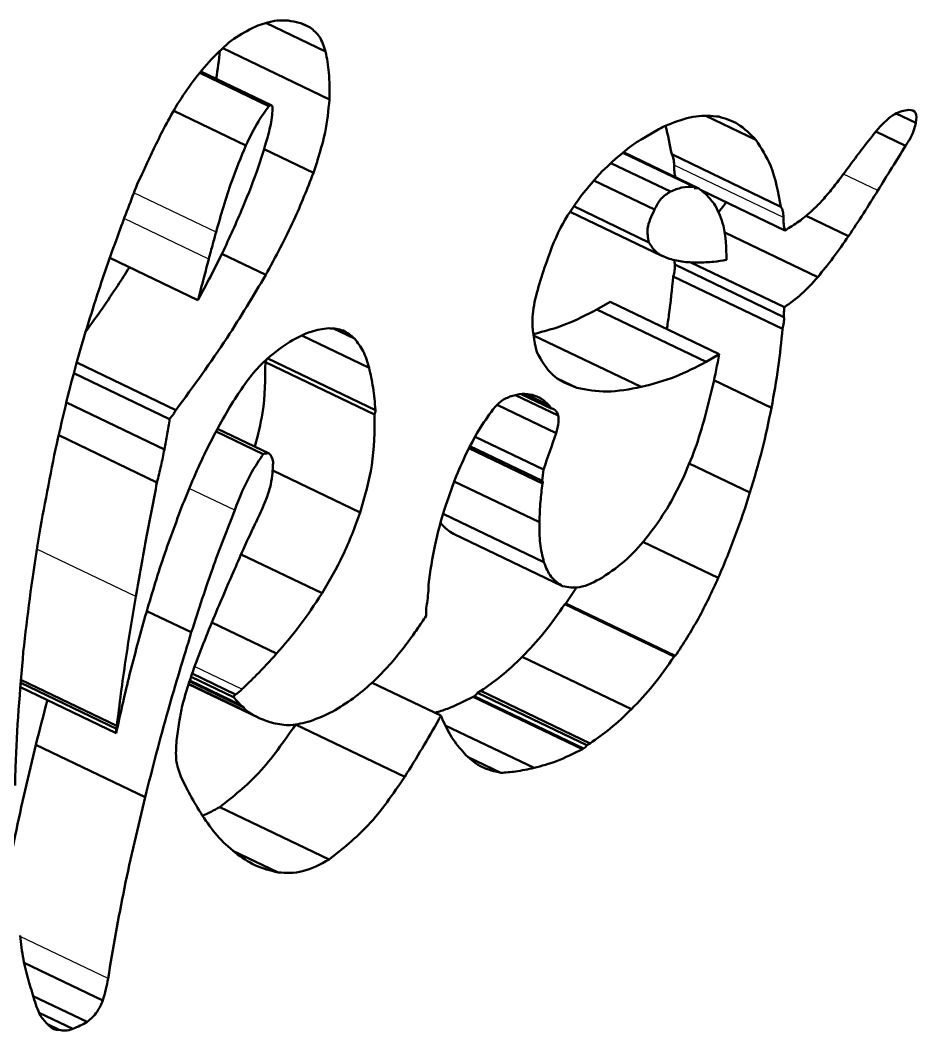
# Model space of a CAD drawing. Header units: inches. Extents: x 0.5 to 16.8, y 0.4 to 9.6.
# Drawn here: x 12.5439 to 12.6577, y 1.9582 to 2.0866 of the extents above; entities that cross this region are included whole.
import ezdxf

# ---------------------------------------------------------------- set-up
doc = ezdxf.new("R2010")
doc.units = ezdxf.units.IN
doc.header["$LTSCALE"] = 0.75
doc.header["$MEASUREMENT"] = 0
doc.layers.add('Visible', color=7, linetype='Continuous', lineweight=50)
doc.layers.add('Visible Narrow', color=7, linetype='Continuous', lineweight=25)

msp = doc.modelspace()

# ---------------------------------------------------------------- linework, layer by layer
at = {"layer": 'Visible', "extrusion": (-5.55112e-17, 0.817547, 0.575862)}
for p, q in [((12.58262, 2.08257, -0.10945), (12.57502, 2.08621, -0.11618)), ((12.58067, 2.08562, -0.1056), (12.57969, 2.08609, -0.10647)), ((12.58311, 2.07651, -0.11328), (12.56956, 2.08301, -0.12528)), ((12.57572, 2.07578, -0.10533), (12.5668, 2.08005, -0.11323)), ((12.57543, 2.07565, -0.10507), (12.56664, 2.07986, -0.11285)), ((12.57252, 2.07067, -0.10448), (12.56334, 2.07507, -0.1126)), ((12.63724, 2.07138, -0.17719), (12.63089, 2.07442, -0.18282)), ((12.65757, 2.07354, -0.19899), (12.65507, 2.07473, -0.2012)), ((12.62276, 2.07147, -0.16079), (12.62471, 2.07259, -0.16239)), ((12.65625, 2.07061, -0.19909), (12.65248, 2.07241, -0.20243)), ((12.58108, 2.06718, -0.11604), (12.57481, 2.07019, -0.1216)), ((12.62999, 2.06521, -0.17235), (12.62044, 2.06979, -0.18081)), ((12.6294, 2.06539, -0.17159), (12.62036, 2.06973, -0.17959)), ((12.62947, 2.06539, -0.17166), (12.62039, 2.06975, -0.1797)), ((12.64043, 2.06288, -0.1854), (12.62656, 2.06954, -0.19768)), ((12.6264, 2.06479, -0.16853), (12.61885, 2.06841, -0.17521)), ((12.55886, 2.06611, -0.09153), (12.55925, 2.06685, -0.09156)), ((12.62439, 2.06251, -0.16749), (12.61668, 2.0662, -0.17432)), ((12.62999, 2.06521, -0.17235), (12.62941, 2.06522, -0.17169)), ((12.64093, 2.05987, -0.1876), (12.6303, 2.06497, -0.19701)), ((12.62541, 2.05661, -0.17183), (12.61367, 2.06224, -0.18223)), ((12.62367, 2.05835, -0.16892), (12.61412, 2.06293, -0.17737)), ((12.64901, 2.05914, -0.19712), (12.64363, 2.06172, -0.20189)), ((12.6451, 2.05394, -0.19552), (12.6333, 2.0596, -0.20598)), ((12.56642, 2.05101, -0.10825), (12.55524, 2.05637, -0.11815)), ((12.57503, 2.05423, -0.11622), (12.56947, 2.0569, -0.12115)), ((12.64088, 2.05012, -0.19282), (12.629, 2.05581, -0.20334)), ((12.64082, 2.04887, -0.19344), (12.62695, 2.05552, -0.20572)), ((12.64064, 2.04737, -0.19404), (12.62677, 2.05402, -0.20632)), ((12.61874, 2.05079, -0.199), (12.61707, 2.04983, -0.19764)), ((12.63261, 2.04414, -0.18672), (12.61874, 2.05079, -0.199)), ((12.63094, 2.04318, -0.18536), (12.61707, 2.04983, -0.19764)), ((12.5863, 2.04613, -0.13334), (12.58363, 2.04741, -0.1357)), ((12.58815, 2.04242, -0.13744), (12.57959, 2.04652, -0.14502)), ((12.62269, 2.03999, -0.17777), (12.60903, 2.04654, -0.18986)), ((12.63261, 2.04414, -0.18672), (12.63094, 2.04318, -0.18536)), ((12.56362, 2.03706, -0.11264), (12.55103, 2.0431, -0.12379)), ((12.58885, 2.03648, -0.14144), (12.57498, 2.04313, -0.15373)), ((12.58895, 2.03706, -0.14125), (12.57528, 2.04362, -0.15335)), ((12.56283, 2.03592, -0.11237), (12.55066, 2.04175, -0.12315)), ((12.61452, 2.03989, -0.16859), (12.61204, 2.04108, -0.1708)), ((12.63923, 2.03735, -0.19787), (12.63193, 2.04086, -0.20434)), ((12.61126, 2.03727, -0.16633), (12.60746, 2.03909, -0.1697)), ((12.61098, 2.03768, -0.1658), (12.60803, 2.03909, -0.16842)), ((12.56216, 2.03205, -0.1137), (12.54972, 2.03802, -0.12472)), ((12.61188, 2.03411, -0.16874), (12.60439, 2.03771, -0.17538)), ((12.61216, 2.03636, -0.16784), (12.60673, 2.03896, -0.17265)), ((12.56122, 2.02787, -0.11491), (12.54874, 2.03385, -0.12596)), ((12.57472, 2.03147, -0.1282), (12.56872, 2.03435, -0.13351)), ((12.57546, 2.03153, -0.12901), (12.5689, 2.03467, -0.13482)), ((12.61029, 2.0295, -0.16944), (12.6016, 2.03367, -0.17714)), ((12.61015, 2.02773, -0.17024), (12.60082, 2.03221, -0.17851)), ((12.61013, 2.02807, -0.17004), (12.60095, 2.03246, -0.17816)), ((12.6365, 2.02658, -0.20063), (12.6288, 2.03027, -0.20745)), ((12.58703, 2.02406, -0.14612), (12.57591, 2.02939, -0.15597)), ((12.60977, 2.02282, -0.17247), (12.59896, 2.028, -0.18204)), ((12.61034, 2.01776, -0.17585), (12.59755, 2.0239, -0.18717)), ((12.61272, 2.01471, -0.18019), (12.59885, 2.02136, -0.19248)), ((12.63248, 2.01575, -0.20194), (12.62292, 2.02033, -0.2104)), ((12.58217, 2.01379, -0.14619), (12.5719, 2.01871, -0.15528)), ((12.61314, 2.01248, -0.21343), (12.613, 2.0124, -0.21331)), ((12.62687, 2.00575, -0.20103), (12.613, 2.0124, -0.21331)), ((12.62701, 2.00583, -0.20115), (12.61314, 2.01248, -0.21343)), ((12.56558, 2.00884, -0.13013), (12.55993, 2.01154, -0.13513)), ((12.5764, 2.00613, -0.14383), (12.56817, 2.01007, -0.15111)), ((12.62147, 1.99908, -0.19854), (12.6076, 2.00573, -0.21083)), ((12.62701, 2.00583, -0.20115), (12.62687, 2.00575, -0.20103)), ((12.57092, 2.00062, -0.14062), (12.56555, 2.0032, -0.14538)), ((12.57119, 2.00095, -0.14074), (12.56568, 2.00359, -0.14562)), ((12.55604, 1.99605, -0.12629), (12.54388, 2.00188, -0.13705)), ((12.55608, 1.99659, -0.12603), (12.54392, 2.00242, -0.13679)), ((12.55612, 1.99696, -0.12588), (12.54395, 2.0028, -0.13666)), ((12.57414, 1.99798, -0.14568), (12.56523, 2.00225, -0.15356)), ((12.57186, 1.9996, -0.14223), (12.56538, 2.00271, -0.14797)), ((12.59726, 1.99826, -0.17164), (12.58854, 2.00244, -0.17936)), ((12.57092, 2.00062, -0.14062), (12.57186, 1.9996, -0.14223)), ((12.6015, 2.00074, -0.20664), (12.60136, 2.00066, -0.20653)), ((12.61524, 1.99401, -0.19425), (12.60136, 2.00066, -0.20653)), ((12.61538, 1.99409, -0.19436), (12.6015, 2.00074, -0.20664)), ((12.60233, 2.00139, -0.20722), (12.60191, 2.00115, -0.20688)), ((12.61578, 1.9945, -0.1946), (12.60191, 2.00115, -0.20688)), ((12.6162, 1.99474, -0.19494), (12.60233, 2.00139, -0.20722)), ((12.59268, 1.99049, -0.17068), (12.57882, 1.99713, -0.18295)), ((12.60911, 1.99161, -0.18862), (12.59781, 1.99702, -0.19862)), ((12.55972, 1.98792, -0.13484), (12.54584, 1.99457, -0.14712)), ((12.61538, 1.99409, -0.19436), (12.61524, 1.99401, -0.19425)), ((12.6162, 1.99474, -0.19494), (12.61578, 1.9945, -0.1946)), ((12.60488, 1.991, -0.18418), (12.60073, 1.99299, -0.18785)), ((12.58306, 1.98, -0.1655), (12.56919, 1.98665, -0.17778)), ((12.57659, 1.97835, -0.15908), (12.57085, 1.98111, -0.16416)), ((12.55434, 1.96207, -0.14277), (12.54435, 1.96686, -0.15161)), ((12.55236, 1.95936, -0.14199), (12.54551, 1.96265, -0.14805)), ((12.55053, 1.95849, -0.14041), (12.54626, 1.96054, -0.14419)), ((12.54881, 1.95836, -0.13853), (12.54733, 1.95907, -0.13983))]:
    msp.add_line(p, q, dxfattribs=at)
at = {"layer": 'Visible'}
for points, knots in [([(12.57513, 2.08624, -0.099), (12.57557, 2.08635, -0.09944), (12.57651, 2.08658, -0.10038), (12.5774, 2.08654, -0.1014), (12.57786, 2.08651, -0.10194)], [0, 0, 0, 0, 0.01937306, 0.04095577, 0.04095577, 0.04095577, 0.04095577]), ([(12.57786, 2.08651, -0.10194), (12.57835, 2.08644, -0.10252), (12.57935, 2.0863, -0.10373), (12.58022, 2.08585, -0.10497), (12.58067, 2.08562, -0.1056)], [0, 0, 0, 0, 0.02329837, 0.04792186, 0.04792186, 0.04792186, 0.04792186]), ([(12.56814, 2.08161, -0.09361), (12.56897, 2.08246, -0.09409), (12.57062, 2.08413, -0.09505), (12.57241, 2.08507, -0.09656), (12.5733, 2.08554, -0.09731)], [0, 0, 0, 0, 0.03863431, 0.07639176, 0.07639176, 0.07639176, 0.07639176]), ([(12.5733, 2.08554, -0.09731), (12.57354, 2.08566, -0.09752), (12.57416, 2.08595, -0.09806), (12.57476, 2.08613, -0.09864), (12.57513, 2.08624, -0.099)], [0, 0, 0, 0, 0.01054746, 0.02633518, 0.02633518, 0.02633518, 0.02633518]), ([(12.58067, 2.08562, -0.1056), (12.5811, 2.08528, -0.10626), (12.58199, 2.08456, -0.10766), (12.5824, 2.08325, -0.10883), (12.58262, 2.08257, -0.10945)], [0, 0, 0, 0, 0.0258069, 0.0542674, 0.0542674, 0.0542674, 0.0542674]), ([(12.56383, 2.07592, -0.09183), (12.56448, 2.07691, -0.09202), (12.56581, 2.07894, -0.09242), (12.56735, 2.08071, -0.09321), (12.56814, 2.08161, -0.09361)], [0, 0, 0, 0, 0.03640236, 0.07497857, 0.07497857, 0.07497857, 0.07497857]), ([(12.58262, 2.08257, -0.10945), (12.58279, 2.0817, -0.11011), (12.58315, 2.07981, -0.11155), (12.58313, 2.07767, -0.11267), (12.58311, 2.07651, -0.11328)], [0, 0, 0, 0, 0.03340842, 0.07322203, 0.07322203, 0.07322203, 0.07322203]), ([(12.58311, 2.07651, -0.11328), (12.58298, 2.07511, -0.11389), (12.58269, 2.07204, -0.11522), (12.58164, 2.06889, -0.11576), (12.58108, 2.06718, -0.11604)], [0, 0, 0, 0, 0.0465088, 0.101632, 0.101632, 0.101632, 0.101632]), ([(12.56095, 2.07052, -0.09149), (12.56138, 2.0714, -0.09151), (12.56229, 2.07323, -0.09154), (12.5633, 2.07499, -0.09173), (12.56383, 2.07592, -0.09183)], [0, 0, 0, 0, 0.02970063, 0.06227555, 0.06227555, 0.06227555, 0.06227555]), ([(12.57543, 2.07565, -0.10507), (12.57497, 2.07501, -0.1049), (12.57385, 2.07347, -0.10447), (12.57301, 2.07171, -0.10448), (12.57252, 2.07067, -0.10448)], [0, 0, 0, 0, 0.02433756, 0.05916306, 0.05916306, 0.05916306, 0.05916306]), ([(12.57538, 2.07215, -0.10692), (12.57557, 2.07294, -0.10671), (12.57586, 2.07411, -0.10639), (12.57587, 2.0752, -0.10581), (12.57587, 2.07555, -0.10562)], [0, 0, 0, 0, 0.0254607, 0.03755409, 0.03755409, 0.03755409, 0.03755409]), ([(12.57587, 2.07555, -0.10562), (12.57582, 2.07567, -0.1055), (12.57572, 2.07588, -0.10528), (12.57552, 2.07572, -0.10514), (12.57543, 2.07565, -0.10507)], [0, 0, 0, 0, 0.004716927, 0.008216911, 0.008216911, 0.008216911, 0.008216911]), ([(12.65277, 2.07277, -0.19399), (12.65347, 2.0735, -0.19438), (12.65472, 2.07483, -0.19508), (12.65606, 2.07507, -0.19646), (12.65666, 2.07518, -0.19707)], [0, 0, 0, 0, 0.03189449, 0.05749197, 0.05749197, 0.05749197, 0.05749197]), ([(12.65666, 2.07518, -0.19707), (12.65702, 2.07513, -0.19751), (12.65773, 2.07504, -0.19836), (12.65762, 2.07403, -0.19878), (12.65757, 2.07354, -0.19899)], [0, 0, 0, 0, 0.01559261, 0.03036168, 0.03036168, 0.03036168, 0.03036168]), ([(12.62653, 2.07346, -0.16397), (12.62758, 2.07383, -0.16496), (12.62968, 2.07457, -0.16693), (12.6316, 2.07441, -0.16918), (12.63255, 2.07432, -0.1703)], [0, 0, 0, 0, 0.0452354, 0.08973537, 0.08973537, 0.08973537, 0.08973537]), ([(12.63255, 2.07432, -0.1703), (12.63339, 2.07406, -0.17139), (12.63517, 2.0735, -0.17371), (12.63652, 2.07211, -0.17599), (12.63724, 2.07138, -0.17719)], [0, 0, 0, 0, 0.04241261, 0.09032204, 0.09032204, 0.09032204, 0.09032204]), ([(12.62471, 2.07259, -0.16239), (12.62502, 2.07276, -0.16265), (12.62563, 2.0731, -0.16315), (12.62623, 2.07334, -0.1637), (12.62653, 2.07346, -0.16397)], [0, 0, 0, 0, 0.01350923, 0.02609896, 0.02609896, 0.02609896, 0.02609896]), ([(12.64925, 2.06822, -0.19247), (12.64977, 2.06893, -0.19268), (12.65092, 2.07048, -0.19313), (12.65212, 2.07196, -0.19369), (12.65277, 2.07277, -0.19399)], [0, 0, 0, 0, 0.02744301, 0.06042987, 0.06042987, 0.06042987, 0.06042987]), ([(12.65757, 2.07354, -0.19899), (12.65742, 2.073, -0.19912), (12.65714, 2.07195, -0.19936), (12.65654, 2.07104, -0.19918), (12.65625, 2.07061, -0.19909)], [0, 0, 0, 0, 0.01715006, 0.03312267, 0.03312267, 0.03312267, 0.03312267]), ([(12.57212, 2.0628, -0.10829), (12.57282, 2.06452, -0.10815), (12.57408, 2.06761, -0.1079), (12.57498, 2.07076, -0.10722), (12.57538, 2.07215, -0.10692)], [0, 0, 0, 0, 0.0567318, 0.1017041, 0.1017041, 0.1017041, 0.1017041]), ([(12.62041, 2.06977, -0.15907), (12.62081, 2.0701, -0.15934), (12.62158, 2.07074, -0.15986), (12.62238, 2.07123, -0.16049), (12.62276, 2.07147, -0.16079)], [0, 0, 0, 0, 0.01775543, 0.03428571, 0.03428571, 0.03428571, 0.03428571]), ([(12.63724, 2.07138, -0.17719), (12.63793, 2.07032, -0.17855), (12.63948, 2.06797, -0.18158), (12.64009, 2.06469, -0.18404), (12.64043, 2.06288, -0.1854)], [0, 0, 0, 0, 0.0561745, 0.1251604, 0.1251604, 0.1251604, 0.1251604]), ([(12.55925, 2.06685, -0.09156), (12.55947, 2.06735, -0.09154), (12.56002, 2.06858, -0.0915), (12.5606, 2.0698, -0.0915), (12.56095, 2.07052, -0.09149)], [0, 0, 0, 0, 0.01667696, 0.04111321, 0.04111321, 0.04111321, 0.04111321]), ([(12.57252, 2.07067, -0.10448), (12.57189, 2.06916, -0.10459), (12.57038, 2.06552, -0.10486), (12.56933, 2.0618, -0.10569), (12.56872, 2.05963, -0.10617)], [0, 0, 0, 0, 0.049958, 0.1201101, 0.1201101, 0.1201101, 0.1201101]), ([(12.61501, 2.06422, -0.15596), (12.61591, 2.06531, -0.15639), (12.61761, 2.06739, -0.15719), (12.61951, 2.069, -0.15846), (12.62041, 2.06977, -0.15907)], [0, 0, 0, 0, 0.0447771, 0.08503879, 0.08503879, 0.08503879, 0.08503879]), ([(12.65625, 2.07061, -0.19909), (12.65568, 2.06968, -0.19894), (12.6545, 2.06779, -0.19863), (12.65333, 2.0659, -0.19834), (12.65274, 2.06493, -0.19819)], [0, 0, 0, 0, 0.03350391, 0.06841105, 0.06841105, 0.06841105, 0.06841105]), ([(12.62656, 2.06954, -0.19768), (12.62665, 2.06935, -0.19789), (12.62685, 2.06896, -0.19832), (12.62686, 2.06843, -0.19863), (12.62687, 2.06815, -0.19879)], [0, 0, 0, 0, 0.00893394, 0.0184372, 0.0184372, 0.0184372, 0.0184372]), ([(12.62687, 2.06815, -0.19879), (12.62688, 2.06787, -0.19895), (12.62689, 2.06733, -0.19925), (12.62699, 2.06685, -0.19962), (12.62703, 2.06663, -0.19979)], [0, 0, 0, 0, 0.01000311, 0.01867067, 0.01867067, 0.01867067, 0.01867067]), ([(12.64667, 2.06482, -0.19139), (12.64708, 2.06535, -0.19158), (12.64797, 2.06646, -0.19198), (12.64881, 2.06762, -0.1923), (12.64925, 2.06822, -0.19247)], [0, 0, 0, 0, 0.02124974, 0.04478853, 0.04478853, 0.04478853, 0.04478853]), ([(12.55382, 2.05226, -0.09333), (12.55471, 2.05486, -0.09293), (12.5563, 2.05949, -0.09222), (12.55808, 2.06409, -0.09174), (12.55886, 2.06611, -0.09153)], [0, 0, 0, 0, 0.0846158, 0.1509128, 0.1509128, 0.1509128, 0.1509128]), ([(12.58108, 2.06718, -0.11604), (12.58029, 2.06516, -0.11625), (12.57856, 2.06072, -0.11669), (12.57627, 2.05652, -0.11639), (12.57503, 2.05423, -0.11622)], [0, 0, 0, 0, 0.0662008, 0.1455738, 0.1455738, 0.1455738, 0.1455738]), ([(12.6264, 2.06479, -0.16853), (12.62598, 2.06453, -0.16818), (12.62516, 2.06403, -0.16753), (12.62464, 2.063, -0.1675), (12.62439, 2.06251, -0.16749)], [0, 0, 0, 0, 0.01771491, 0.03387995, 0.03387995, 0.03387995, 0.03387995]), ([(12.6294, 2.06539, -0.17159), (12.62889, 2.0654, -0.17101), (12.62793, 2.06543, -0.1699), (12.62689, 2.065, -0.16897), (12.6264, 2.06479, -0.16853)], [0, 0, 0, 0, 0.02340527, 0.04424562, 0.04424562, 0.04424562, 0.04424562]), ([(12.62941, 2.06522, -0.17169), (12.62945, 2.0653, -0.1717), (12.62952, 2.06541, -0.1717), (12.62943, 2.0654, -0.17162), (12.6294, 2.06539, -0.17159)], [0, 0, 0, 0, 0.001802926, 0.002921092, 0.002921092, 0.002921092, 0.002921092]), ([(12.6321, 2.06304, -0.17591), (12.63171, 2.06353, -0.17521), (12.63108, 2.06436, -0.17404), (12.6303, 2.06497, -0.17283), (12.62999, 2.06521, -0.17235)], [0, 0, 0, 0, 0.02864664, 0.04750455, 0.04750455, 0.04750455, 0.04750455]), ([(12.64417, 2.06217, -0.19001), (12.6446, 2.06258, -0.19028), (12.64546, 2.0634, -0.19081), (12.64626, 2.06435, -0.1912), (12.64667, 2.06482, -0.19139)], [0, 0, 0, 0, 0.01968678, 0.03961321, 0.03961321, 0.03961321, 0.03961321]), ([(12.65274, 2.06493, -0.19819), (12.65213, 2.06395, -0.19803), (12.65091, 2.062, -0.19772), (12.64964, 2.06009, -0.19732), (12.64901, 2.05914, -0.19712)], [0, 0, 0, 0, 0.0355007, 0.07081089, 0.07081089, 0.07081089, 0.07081089]), ([(12.61043, 2.05516, -0.1557), (12.61103, 2.05688, -0.15545), (12.61217, 2.06012, -0.15498), (12.6141, 2.06291, -0.15565), (12.61501, 2.06422, -0.15596)], [0, 0, 0, 0, 0.0554008, 0.1043012, 0.1043012, 0.1043012, 0.1043012]), ([(12.63348, 2.06344, -0.20881), (12.63339, 2.06332, -0.20877), (12.63307, 2.06289, -0.20864), (12.63275, 2.06246, -0.2085), (12.63251, 2.06216, -0.20839)], [0.02985021, 0.02985021, 0.02985021, 0.02985021, 0.03460953, 0.04672682, 0.04672682, 0.04672682, 0.04672682]), ([(12.56642, 2.05101, -0.10825), (12.56748, 2.05299, -0.10837), (12.56954, 2.05685, -0.10861), (12.57128, 2.06086, -0.1084), (12.57212, 2.0628, -0.10829)], [0, 0, 0, 0, 0.0685892, 0.1331841, 0.1331841, 0.1331841, 0.1331841]), ([(12.62439, 2.06251, -0.16749), (12.624, 2.06168, -0.16749), (12.62328, 2.0602, -0.16749), (12.62355, 2.05892, -0.16848), (12.62367, 2.05835, -0.16892)], [0, 0, 0, 0, 0.0261403, 0.0473962, 0.0473962, 0.0473962, 0.0473962]), ([(12.63352, 2.05612, -0.18125), (12.63348, 2.05764, -0.1804), (12.63343, 2.06027, -0.17891), (12.63249, 2.06221, -0.1768), (12.6321, 2.06304, -0.17591)], [0, 0, 0, 0, 0.05226491, 0.0908477, 0.0908477, 0.0908477, 0.0908477]), ([(12.64043, 2.06288, -0.1854), (12.64053, 2.0627, -0.18561), (12.64072, 2.06231, -0.18604), (12.64074, 2.06177, -0.18635), (12.64074, 2.0615, -0.1865)], [0, 0, 0, 0, 0.00893394, 0.0184372, 0.0184372, 0.0184372, 0.0184372]), ([(12.64093, 2.05987, -0.1876), (12.64153, 2.06023, -0.18808), (12.64263, 2.06088, -0.18897), (12.64369, 2.06177, -0.18969), (12.64417, 2.06217, -0.19001)], [0, 0, 0, 0, 0.02578001, 0.0473586, 0.0473586, 0.0473586, 0.0473586]), ([(12.64074, 2.0615, -0.1865), (12.64075, 2.06121, -0.18667), (12.64076, 2.06064, -0.18699), (12.64087, 2.06013, -0.18739), (12.64093, 2.05987, -0.1876)], [0, 0, 0, 0, 0.01000311, 0.02008096, 0.02008096, 0.02008096, 0.02008096]), ([(12.56872, 2.05963, -0.10617), (12.56858, 2.05914, -0.10629), (12.56827, 2.058, -0.10655), (12.56797, 2.05687, -0.10682), (12.5678, 2.05623, -0.10697)], [0, 0, 0, 0, 0.01587655, 0.03667457, 0.03667457, 0.03667457, 0.03667457]), ([(12.62367, 2.05835, -0.16892), (12.62395, 2.05791, -0.16949), (12.62457, 2.05694, -0.1707), (12.62553, 2.05655, -0.17201), (12.62605, 2.05634, -0.1727)], [0, 0, 0, 0, 0.02341208, 0.05028441, 0.05028441, 0.05028441, 0.05028441]), ([(12.64901, 2.05914, -0.19712), (12.64838, 2.05822, -0.1969), (12.64713, 2.05641, -0.19648), (12.64577, 2.05475, -0.19584), (12.6451, 2.05394, -0.19552)], [0, 0, 0, 0, 0.03460953, 0.06815507, 0.06815507, 0.06815507, 0.06815507]), ([(12.5678, 2.05623, -0.10697), (12.56759, 2.05544, -0.10716), (12.56712, 2.0537, -0.10758), (12.56667, 2.05195, -0.10801), (12.56642, 2.05101, -0.10825)], [0, 0, 0, 0, 0.02572075, 0.0563649, 0.0563649, 0.0563649, 0.0563649]), ([(12.62605, 2.05634, -0.1727), (12.62665, 2.05617, -0.17347), (12.62788, 2.05582, -0.17505), (12.62923, 2.0558, -0.17658), (12.62992, 2.05579, -0.17737)], [0, 0, 0, 0, 0.03002623, 0.06201135, 0.06201135, 0.06201135, 0.06201135]), ([(12.62992, 2.05579, -0.17737), (12.63058, 2.05581, -0.17811), (12.63176, 2.05583, -0.17943), (12.63298, 2.05603, -0.18069), (12.63352, 2.05612, -0.18125)], [0, 0, 0, 0, 0.03000429, 0.05388424, 0.05388424, 0.05388424, 0.05388424]), ([(12.55772, 2.05518, -0.1277), (12.55723, 2.05441, -0.12758), (12.55546, 2.05162, -0.12708), (12.55357, 2.04894, -0.1264), (12.55218, 2.04703, -0.12586)], [0.0680585, 0.0680585, 0.0680585, 0.0680585, 0.0961277, 0.1700708, 0.1700708, 0.1700708, 0.1700708]), ([(12.60943, 2.04442, -0.16039), (12.60913, 2.04586, -0.15926), (12.60844, 2.04908, -0.15675), (12.60972, 2.05299, -0.15607), (12.61043, 2.05516, -0.1557)], [0, 0, 0, 0, 0.0548322, 0.1226854, 0.1226854, 0.1226854, 0.1226854]), ([(12.62695, 2.05552, -0.20572), (12.62695, 2.05528, -0.20585), (12.62696, 2.0548, -0.20611), (12.62683, 2.05429, -0.20625), (12.62677, 2.05402, -0.20632)], [0, 0, 0, 0, 0.00806238, 0.01660638, 0.01660638, 0.01660638, 0.01660638]), ([(12.57503, 2.05423, -0.11622), (12.57342, 2.05153, -0.11587), (12.56987, 2.04556, -0.1151), (12.56584, 2.04007, -0.11351), (12.56362, 2.03706, -0.11264)], [0, 0, 0, 0, 0.0961277, 0.212783, 0.212783, 0.212783, 0.212783]), ([(12.62677, 2.05402, -0.20632), (12.6266, 2.0524, -0.20701), (12.62638, 2.05019, -0.20797), (12.62604, 2.04794, -0.20879), (12.62594, 2.04734, -0.20901)], [0, 0, 0, 0, 0.05391022, 0.07373077, 0.07373077, 0.07373077, 0.07373077]), ([(12.6451, 2.05394, -0.19552), (12.64443, 2.05319, -0.19517), (12.64309, 2.0517, -0.19446), (12.64161, 2.05064, -0.19337), (12.64088, 2.05012, -0.19282)], [0, 0, 0, 0, 0.03242294, 0.06431763, 0.06431763, 0.06431763, 0.06431763]), ([(12.54834, 2.03208, -0.09807), (12.54916, 2.03569, -0.09705), (12.55069, 2.04242, -0.09513), (12.55282, 2.04914, -0.0939), (12.55382, 2.05226, -0.09333)], [0, 0, 0, 0, 0.1167672, 0.2180048, 0.2180048, 0.2180048, 0.2180048]), ([(12.61707, 2.04983, -0.19764), (12.61578, 2.04916, -0.19654), (12.61307, 2.04777, -0.19423), (12.6104, 2.04706, -0.19161), (12.60901, 2.04669, -0.19023)], [0, 0, 0, 0, 0.0554331, 0.1159215, 0.1159215, 0.1159215, 0.1159215]), ([(12.64088, 2.05012, -0.19282), (12.64085, 2.04991, -0.1929), (12.64079, 2.04948, -0.19307), (12.64081, 2.04908, -0.19331), (12.64082, 2.04887, -0.19344)], [0, 0, 0, 0, 0.00667087, 0.01418743, 0.01418743, 0.01418743, 0.01418743]), ([(12.64082, 2.04887, -0.19344), (12.64083, 2.04863, -0.19356), (12.64083, 2.04815, -0.19383), (12.6407, 2.04764, -0.19397), (12.64064, 2.04737, -0.19404)], [0, 0, 0, 0, 0.00806238, 0.01660638, 0.01660638, 0.01660638, 0.01660638]), ([(12.57808, 2.04574, -0.12427), (12.57898, 2.04623, -0.12502), (12.58066, 2.04714, -0.12642), (12.58228, 2.04735, -0.12813), (12.58302, 2.04745, -0.12892)], [0, 0, 0, 0, 0.038637, 0.0716113, 0.0716113, 0.0716113, 0.0716113]), ([(12.58302, 2.04745, -0.12892), (12.58366, 2.04741, -0.12966), (12.58492, 2.04733, -0.13113), (12.58584, 2.04652, -0.13261), (12.5863, 2.04613, -0.13334)], [0, 0, 0, 0, 0.02954774, 0.05805322, 0.05805322, 0.05805322, 0.05805322]), ([(12.64064, 2.04737, -0.19404), (12.64048, 2.04575, -0.19473), (12.64015, 2.04245, -0.19615), (12.63954, 2.03907, -0.19729), (12.63923, 2.03735, -0.19787)], [0, 0, 0, 0, 0.0539102, 0.109971, 0.109971, 0.109971, 0.109971]), ([(12.57066, 2.03782, -0.12018), (12.57179, 2.03953, -0.12052), (12.57395, 2.04283, -0.12119), (12.57674, 2.04479, -0.12327), (12.57808, 2.04574, -0.12427)], [0, 0, 0, 0, 0.0620846, 0.1195519, 0.1195519, 0.1195519, 0.1195519]), ([(12.5863, 2.04613, -0.13334), (12.58669, 2.04562, -0.13406), (12.5875, 2.04459, -0.13552), (12.58793, 2.04315, -0.13679), (12.58815, 2.04242, -0.13744)], [0, 0, 0, 0, 0.02907434, 0.05953428, 0.05953428, 0.05953428, 0.05953428]), ([(12.61452, 2.03989, -0.16859), (12.61343, 2.04031, -0.16713), (12.6113, 2.04114, -0.16428), (12.61004, 2.04335, -0.16166), (12.60943, 2.04442, -0.16039)], [0, 0, 0, 0, 0.0562251, 0.1096969, 0.1096969, 0.1096969, 0.1096969]), ([(12.63078, 2.03613, -0.18898), (12.63112, 2.03749, -0.18865), (12.63181, 2.04016, -0.18797), (12.63235, 2.04282, -0.18714), (12.63261, 2.04414, -0.18672)], [0, 0, 0, 0, 0.04376131, 0.08656989, 0.08656989, 0.08656989, 0.08656989]), ([(12.57498, 2.04313, -0.15373), (12.57497, 2.04101, -0.15486), (12.57495, 2.03753, -0.15673), (12.57403, 2.03385, -0.15768), (12.57364, 2.0324, -0.15802)], [0, 0, 0, 0, 0.0726266, 0.1190694, 0.1190694, 0.1190694, 0.1190694]), ([(12.57507, 2.04343, -0.15367), (12.57507, 2.04342, -0.15367), (12.57505, 2.04332, -0.15371), (12.57501, 2.04322, -0.15372), (12.57498, 2.04313, -0.15373)], [0.003172411, 0.003172411, 0.003172411, 0.003172411, 0.003535573, 0.00645094, 0.00645094, 0.00645094, 0.00645094]), ([(12.63094, 2.04318, -0.18536), (12.62965, 2.04251, -0.18425), (12.62688, 2.04109, -0.1819), (12.62415, 2.04037, -0.1792), (12.62269, 2.03999, -0.17777)], [0, 0, 0, 0, 0.0554331, 0.1186415, 0.1186415, 0.1186415, 0.1186415]), ([(12.58815, 2.04242, -0.13744), (12.58833, 2.04159, -0.13809), (12.58871, 2.03988, -0.13945), (12.58887, 2.03802, -0.14063), (12.58895, 2.03706, -0.14125)], [0, 0, 0, 0, 0.03256245, 0.06734485, 0.06734485, 0.06734485, 0.06734485]), ([(12.6062, 2.03883, -0.15977), (12.60667, 2.03895, -0.16023), (12.6076, 2.0392, -0.16115), (12.60844, 2.03905, -0.16218), (12.60887, 2.03898, -0.1627)], [0, 0, 0, 0, 0.02016356, 0.04053645, 0.04053645, 0.04053645, 0.04053645]), ([(12.60887, 2.03898, -0.1627), (12.60927, 2.03884, -0.16323), (12.61006, 2.03858, -0.16427), (12.61068, 2.03798, -0.16529), (12.61098, 2.03768, -0.1658)], [0, 0, 0, 0, 0.02039149, 0.04049904, 0.04049904, 0.04049904, 0.04049904]), ([(12.62269, 2.03999, -0.17777), (12.62122, 2.0397, -0.17625), (12.61836, 2.03915, -0.17332), (12.61577, 2.03965, -0.17014), (12.61452, 2.03989, -0.16859)], [0, 0, 0, 0, 0.0646964, 0.1253233, 0.1253233, 0.1253233, 0.1253233]), ([(12.56452, 2.02516, -0.1201), (12.56545, 2.02742, -0.11992), (12.56723, 2.03177, -0.11958), (12.56955, 2.03585, -0.11998), (12.57066, 2.03782, -0.12018)], [0, 0, 0, 0, 0.0743009, 0.1432765, 0.1432765, 0.1432765, 0.1432765]), ([(12.60386, 2.03713, -0.15804), (12.6042, 2.03751, -0.15822), (12.60493, 2.03833, -0.15861), (12.60576, 2.03866, -0.15937), (12.6062, 2.03883, -0.15977)], [0, 0, 0, 0, 0.01628681, 0.03481367, 0.03481367, 0.03481367, 0.03481367]), ([(12.56362, 2.03706, -0.11264), (12.56352, 2.03688, -0.11262), (12.56328, 2.03647, -0.11257), (12.56299, 2.03612, -0.11244), (12.56283, 2.03592, -0.11237)], [0, 0, 0, 0, 0.00640322, 0.01446545, 0.01446545, 0.01446545, 0.01446545]), ([(12.58885, 2.03648, -0.14144), (12.58884, 2.03436, -0.14258), (12.58882, 2.03035, -0.14473), (12.5876, 2.02607, -0.14567), (12.58703, 2.02406, -0.14612)], [0, 0, 0, 0, 0.0726266, 0.1372303, 0.1372303, 0.1372303, 0.1372303]), ([(12.58895, 2.03706, -0.14125), (12.58896, 2.03696, -0.14131), (12.58896, 2.03677, -0.14142), (12.58888, 2.03657, -0.14144), (12.58885, 2.03648, -0.14144)], [0, 0, 0, 0, 0.003535573, 0.00645094, 0.00645094, 0.00645094, 0.00645094]), ([(12.60048, 2.03154, -0.15726), (12.60099, 2.03255, -0.15729), (12.602, 2.03451, -0.15736), (12.60325, 2.03627, -0.15782), (12.60386, 2.03713, -0.15804)], [0, 0, 0, 0, 0.03431116, 0.06704087, 0.06704087, 0.06704087, 0.06704087]), ([(12.61167, 2.03712, -0.16688), (12.61177, 2.03703, -0.16703), (12.61199, 2.03685, -0.16738), (12.6121, 2.03653, -0.16768), (12.61216, 2.03636, -0.16784)], [0, 0, 0, 0, 0.00610327, 0.0135364, 0.0135364, 0.0135364, 0.0135364]), ([(12.63923, 2.03735, -0.19787), (12.63886, 2.03558, -0.19842), (12.63812, 2.03199, -0.19952), (12.63704, 2.02839, -0.20026), (12.6365, 2.02658, -0.20063)], [0, 0, 0, 0, 0.0576586, 0.1164674, 0.1164674, 0.1164674, 0.1164674]), ([(12.56283, 2.03592, -0.11237), (12.56273, 2.03528, -0.1126), (12.56252, 2.03399, -0.11306), (12.56228, 2.0327, -0.11348), (12.56216, 2.03205, -0.1137)], [0, 0, 0, 0, 0.0209539, 0.04206219, 0.04206219, 0.04206219, 0.04206219]), ([(12.61216, 2.03636, -0.16784), (12.61218, 2.03608, -0.16802), (12.61224, 2.03537, -0.16846), (12.61202, 2.03459, -0.16864), (12.61188, 2.03411, -0.16874)], [0, 0, 0, 0, 0.01001249, 0.02505399, 0.02505399, 0.02505399, 0.02505399]), ([(12.62792, 2.02824, -0.19004), (12.62848, 2.02952, -0.18998), (12.62962, 2.03212, -0.18985), (12.63039, 2.03479, -0.18928), (12.63078, 2.03613, -0.18898)], [0, 0, 0, 0, 0.0426506, 0.08618853, 0.08618853, 0.08618853, 0.08618853]), ([(12.54425, 2.00637, -0.10738), (12.54478, 2.01086, -0.10555), (12.54579, 2.01936, -0.10208), (12.54752, 2.02801, -0.09936), (12.54834, 2.03208, -0.09807)], [0, 0, 0, 0, 0.1486241, 0.2811312, 0.2811312, 0.2811312, 0.2811312]), ([(12.56216, 2.03205, -0.1137), (12.56203, 2.03138, -0.11391), (12.56175, 2.02999, -0.11435), (12.5614, 2.02859, -0.11472), (12.56122, 2.02787, -0.11491)], [0, 0, 0, 0, 0.02191605, 0.04532141, 0.04532141, 0.04532141, 0.04532141]), ([(12.57472, 2.03147, -0.1282), (12.57422, 2.03073, -0.12804), (12.57273, 2.02853, -0.12755), (12.57174, 2.02601, -0.1278), (12.57109, 2.02434, -0.12796)], [0, 0, 0, 0, 0.02770039, 0.0818281, 0.0818281, 0.0818281, 0.0818281]), ([(12.57595, 2.03044, -0.13015), (12.57585, 2.03093, -0.12976), (12.57567, 2.03173, -0.12914), (12.57499, 2.03154, -0.12846), (12.57472, 2.03147, -0.1282)], [0, 0, 0, 0, 0.017088, 0.02785832, 0.02785832, 0.02785832, 0.02785832]), ([(12.59771, 2.02448, -0.15796), (12.59815, 2.02577, -0.15775), (12.59896, 2.02815, -0.15737), (12.6, 2.03048, -0.15729), (12.60048, 2.03154, -0.15726)], [0, 0, 0, 0, 0.04195385, 0.07752256, 0.07752256, 0.07752256, 0.07752256]), ([(12.57585, 2.02873, -0.13096), (12.57589, 2.02911, -0.1308), (12.57594, 2.02969, -0.13055), (12.57595, 2.03024, -0.13025), (12.57595, 2.03044, -0.13015)], [0, 0, 0, 0, 0.01245492, 0.01924651, 0.01924651, 0.01924651, 0.01924651]), ([(12.57499, 2.02554, -0.13171), (12.57521, 2.02611, -0.13165), (12.57562, 2.02718, -0.13154), (12.57578, 2.02824, -0.13114), (12.57585, 2.02873, -0.13096)], [0, 0, 0, 0, 0.01852352, 0.034652, 0.034652, 0.034652, 0.034652]), ([(12.56122, 2.02787, -0.11491), (12.56078, 2.02558, -0.11564), (12.55983, 2.02074, -0.1172), (12.55898, 2.01592, -0.11885), (12.55853, 2.01338, -0.11972)], [0, 0, 0, 0, 0.0744824, 0.1574921, 0.1574921, 0.1574921, 0.1574921]), ([(12.61015, 2.02773, -0.17024), (12.61006, 2.02697, -0.17055), (12.60987, 2.02531, -0.17123), (12.6098, 2.0237, -0.17203), (12.60977, 2.02282, -0.17247)], [0, 0, 0, 0, 0.02510979, 0.05495103, 0.05495103, 0.05495103, 0.05495103]), ([(12.61013, 2.02807, -0.17004), (12.61018, 2.028, -0.17013), (12.61027, 2.02791, -0.17027), (12.61018, 2.02777, -0.17025), (12.61015, 2.02773, -0.17024)], [0, 0, 0, 0, 0.00316235, 0.004576714, 0.004576714, 0.004576714, 0.004576714]), ([(12.62363, 2.02116, -0.18902), (12.62444, 2.02228, -0.18934), (12.62605, 2.02448, -0.18995), (12.6273, 2.02699, -0.19001), (12.62792, 2.02824, -0.19004)], [0, 0, 0, 0, 0.04271205, 0.08497081, 0.08497081, 0.08497081, 0.08497081]), ([(12.6365, 2.02658, -0.20063), (12.63591, 2.02475, -0.20094), (12.63472, 2.02111, -0.20157), (12.63322, 2.01753, -0.20182), (12.63248, 2.01575, -0.20194)], [0, 0, 0, 0, 0.0592559, 0.1182579, 0.1182579, 0.1182579, 0.1182579]), ([(12.5596, 2.01043, -0.12252), (12.56034, 2.01294, -0.12199), (12.56178, 2.01788, -0.12095), (12.56362, 2.02276, -0.12038), (12.56452, 2.02516, -0.1201)], [0, 0, 0, 0, 0.0812254, 0.1597879, 0.1597879, 0.1597879, 0.1597879]), ([(12.57399, 2.02323, -0.13183), (12.57416, 2.02359, -0.13184), (12.57453, 2.02435, -0.13185), (12.57483, 2.02513, -0.13176), (12.57499, 2.02554, -0.13171)], [0, 0, 0, 0, 0.01204169, 0.02564313, 0.02564313, 0.02564313, 0.02564313]), ([(12.57109, 2.02434, -0.12796), (12.57018, 2.02203, -0.12819), (12.56817, 2.01689, -0.1287), (12.5665, 2.01169, -0.12962), (12.56558, 2.00884, -0.13013)], [0, 0, 0, 0, 0.0760054, 0.1687433, 0.1687433, 0.1687433, 0.1687433]), ([(12.58703, 2.02406, -0.14612), (12.58635, 2.02222, -0.14634), (12.58502, 2.01866, -0.14678), (12.5831, 2.01537, -0.14638), (12.58217, 2.01379, -0.14619)], [0, 0, 0, 0, 0.0598503, 0.1159356, 0.1159356, 0.1159356, 0.1159356]), ([(12.5957, 2.01489, -0.16087), (12.59592, 2.01659, -0.16021), (12.59635, 2.01975, -0.15897), (12.59728, 2.02298, -0.15828), (12.59771, 2.02448, -0.15796)], [0, 0, 0, 0, 0.0556742, 0.1040955, 0.1040955, 0.1040955, 0.1040955]), ([(12.57216, 2.01931, -0.13189), (12.57251, 2.02009, -0.13186), (12.57309, 2.02141, -0.13181), (12.57373, 2.0227, -0.13183), (12.57399, 2.02323, -0.13183)], [0, 0, 0, 0, 0.02589634, 0.04394154, 0.04394154, 0.04394154, 0.04394154]), ([(12.59723, 2.02277, -0.18988), (12.59728, 2.02269, -0.18998), (12.59771, 2.02207, -0.19081), (12.59832, 2.02169, -0.1917), (12.59885, 2.02136, -0.19248)], [0.02549517, 0.02549517, 0.02549517, 0.02549517, 0.02985065, 0.05987661, 0.05987661, 0.05987661, 0.05987661]), ([(12.60977, 2.02282, -0.17247), (12.60977, 2.02191, -0.17296), (12.60977, 2.0201, -0.17394), (12.61015, 2.01854, -0.17522), (12.61034, 2.01776, -0.17585)], [0, 0, 0, 0, 0.03152477, 0.06231952, 0.06231952, 0.06231952, 0.06231952]), ([(12.61778, 2.0158, -0.18532), (12.61885, 2.01653, -0.18613), (12.62092, 2.01795, -0.1877), (12.62275, 2.02011, -0.18859), (12.62363, 2.02116, -0.18902)], [0, 0, 0, 0, 0.04599776, 0.08963635, 0.08963635, 0.08963635, 0.08963635]), ([(12.56948, 2.01316, -0.13219), (12.56995, 2.01426, -0.13213), (12.57083, 2.01631, -0.13202), (12.57174, 2.01836, -0.13193), (12.57216, 2.01931, -0.13189)], [0, 0, 0, 0, 0.03627151, 0.06824992, 0.06824992, 0.06824992, 0.06824992]), ([(12.61034, 2.01776, -0.17585), (12.6106, 2.01708, -0.17652), (12.61113, 2.01571, -0.17786), (12.61219, 2.01504, -0.17942), (12.61272, 2.01471, -0.18019)], [0, 0, 0, 0, 0.02985065, 0.05987661, 0.05987661, 0.05987661, 0.05987661]), ([(12.59555, 2.01289, -0.16178), (12.5956, 2.01331, -0.16162), (12.59569, 2.01399, -0.16135), (12.5957, 2.01464, -0.161), (12.5957, 2.01489, -0.16087)], [0, 0, 0, 0, 0.01382935, 0.02238806, 0.02238806, 0.02238806, 0.02238806]), ([(12.61272, 2.01471, -0.18019), (12.61341, 2.01458, -0.18105), (12.61499, 2.01428, -0.18299), (12.61678, 2.01525, -0.18449), (12.61778, 2.0158, -0.18532)], [0, 0, 0, 0, 0.03322079, 0.07529978, 0.07529978, 0.07529978, 0.07529978]), ([(12.63248, 2.01575, -0.20194), (12.63167, 2.01401, -0.20198), (12.63008, 2.01055, -0.20205), (12.62803, 2.0074, -0.20145), (12.62701, 2.00583, -0.20115)], [0, 0, 0, 0, 0.058192, 0.1157056, 0.1157056, 0.1157056, 0.1157056]), ([(12.55853, 2.01338, -0.11972), (12.55808, 2.01067, -0.12067), (12.55716, 2.00517, -0.12261), (12.55647, 1.99973, -0.12478), (12.55612, 1.99696, -0.12588)], [0, 0, 0, 0, 0.0885756, 0.1798368, 0.1798368, 0.1798368, 0.1798368]), ([(12.58217, 2.01379, -0.14619), (12.58123, 2.01236, -0.1459), (12.57944, 2.00964, -0.14536), (12.57739, 2.00726, -0.14432), (12.5764, 2.00613, -0.14383)], [0, 0, 0, 0, 0.0524888, 0.1005675, 0.1005675, 0.1005675, 0.1005675]), ([(12.56657, 2.00602, -0.13278), (12.56704, 2.00723, -0.13265), (12.56797, 2.00962, -0.13241), (12.56898, 2.01199, -0.13226), (12.56948, 2.01316, -0.13219)], [0, 0, 0, 0, 0.03975708, 0.07861104, 0.07861104, 0.07861104, 0.07861104]), ([(12.59539, 2.01095, -0.16266), (12.59538, 2.01126, -0.16248), (12.59536, 2.01188, -0.16212), (12.59549, 2.01256, -0.1619), (12.59555, 2.01289, -0.16178)], [0.0005873, 0.0005873, 0.0005873, 0.0005873, 0.01154351, 0.02246364, 0.02246364, 0.02246364, 0.02246364]), ([(12.613, 2.0124, -0.21331), (12.61214, 2.01115, -0.21301), (12.61046, 2.00873, -0.21243), (12.60853, 2.00671, -0.21135), (12.6076, 2.00573, -0.21083)], [0, 0, 0, 0, 0.04699076, 0.09104898, 0.09104898, 0.09104898, 0.09104898]), ([(12.59368, 2.00843, -0.16209), (12.59406, 2.00897, -0.16223), (12.59464, 2.0098, -0.16243), (12.5952, 2.01065, -0.1626), (12.59539, 2.01095, -0.16266)], [0, 0, 0, 0, 0.02038533, 0.03141306, 0.03141306, 0.03141306, 0.03141306]), ([(12.55604, 1.99605, -0.12629), (12.55655, 1.99837, -0.12561), (12.55761, 2.00316, -0.12421), (12.55893, 2.00796, -0.1231), (12.5596, 2.01043, -0.12252)], [0, 0, 0, 0, 0.0752118, 0.1553947, 0.1553947, 0.1553947, 0.1553947]), ([(12.56558, 2.00884, -0.13013), (12.56457, 2.00553, -0.13078), (12.56244, 1.99857, -0.13215), (12.56065, 1.99159, -0.13391), (12.55972, 1.98792, -0.13484)], [0, 0, 0, 0, 0.1070295, 0.2259067, 0.2259067, 0.2259067, 0.2259067]), ([(12.59049, 2.00442, -0.16066), (12.59108, 2.0051, -0.16095), (12.59218, 2.00637, -0.16151), (12.59321, 2.00778, -0.16191), (12.59368, 2.00843, -0.16209)], [0, 0, 0, 0, 0.02874135, 0.05416896, 0.05416896, 0.05416896, 0.05416896]), ([(12.5432, 1.98938, -0.1154), (12.54322, 1.99015, -0.11499), (12.54335, 1.99572, -0.11213), (12.54383, 2.00145, -0.10958), (12.54425, 2.00637, -0.10738)], [0.1546223, 0.1546223, 0.1546223, 0.1546223, 0.181235, 0.3458411, 0.3458411, 0.3458411, 0.3458411]), ([(12.56436, 1.99928, -0.13393), (12.56466, 2.00035, -0.13369), (12.5653, 2.00261, -0.13319), (12.56613, 2.00485, -0.13292), (12.56657, 2.00602, -0.13278)], [0, 0, 0, 0, 0.03477976, 0.07312842, 0.07312842, 0.07312842, 0.07312842]), ([(12.5764, 2.00613, -0.14383), (12.57556, 2.00521, -0.14337), (12.57412, 2.00365, -0.14259), (12.57263, 2.0022, -0.14169), (12.57201, 2.0016, -0.14132)], [0, 0, 0, 0, 0.04034983, 0.06897022, 0.06897022, 0.06897022, 0.06897022]), ([(12.6076, 2.00573, -0.21083), (12.60671, 2.00488, -0.21028), (12.60499, 2.00325, -0.20922), (12.60319, 2.00199, -0.20787), (12.60233, 2.00139, -0.20722)], [0, 0, 0, 0, 0.04105013, 0.07860181, 0.07860181, 0.07860181, 0.07860181]), ([(12.62687, 2.00575, -0.20103), (12.62601, 2.0045, -0.20073), (12.62433, 2.00208, -0.20015), (12.6224, 2.00006, -0.19907), (12.62147, 1.99908, -0.19854)], [0, 0, 0, 0, 0.04699076, 0.09104898, 0.09104898, 0.09104898, 0.09104898]), ([(12.58613, 2.00044, -0.1579), (12.58692, 2.00105, -0.15845), (12.58842, 2.00223, -0.15951), (12.58982, 2.00371, -0.16029), (12.59049, 2.00442, -0.16066)], [0, 0, 0, 0, 0.03466348, 0.06636617, 0.06636617, 0.06636617, 0.06636617]), ([(12.57119, 2.00095, -0.14074), (12.57114, 2.00091, -0.14071), (12.57104, 2.00083, -0.14063), (12.57096, 2.0007, -0.14062), (12.57092, 2.00062, -0.14062)], [0, 0, 0, 0, 0.002061635, 0.004561453, 0.004561453, 0.004561453, 0.004561453]), ([(12.57201, 2.0016, -0.14132), (12.57188, 2.00147, -0.14124), (12.57161, 2.00122, -0.14107), (12.57133, 2.00104, -0.14085), (12.57119, 2.00095, -0.14074)], [0, 0, 0, 0, 0.00618473, 0.01220557, 0.01220557, 0.01220557, 0.01220557]), ([(12.60136, 2.00066, -0.20653), (12.60027, 2.00011, -0.20559), (12.59865, 1.99929, -0.2042), (12.59704, 1.99877, -0.20266), (12.59652, 1.99862, -0.20216)], [0, 0, 0, 0, 0.04694262, 0.06960271, 0.06960271, 0.06960271, 0.06960271]), ([(12.60191, 2.00115, -0.20688), (12.60186, 2.00107, -0.20686), (12.60174, 2.00089, -0.20683), (12.60159, 2.00079, -0.20671), (12.6015, 2.00074, -0.20664)], [0, 0, 0, 0, 0.002915592, 0.006451105, 0.006451105, 0.006451105, 0.006451105]), ([(12.56371, 1.99508, -0.13547), (12.56381, 1.99586, -0.13516), (12.56398, 1.99725, -0.1346), (12.56424, 1.99866, -0.13414), (12.56436, 1.99928, -0.13393)], [0, 0, 0, 0, 0.02589523, 0.0458967, 0.0458967, 0.0458967, 0.0458967]), ([(12.57186, 1.9996, -0.14223), (12.57195, 1.99954, -0.14237), (12.57213, 1.99943, -0.14262), (12.57226, 1.99926, -0.14287), (12.57232, 1.99917, -0.14299)], [0, 0, 0, 0, 0.00531502, 0.01003187, 0.01003187, 0.01003187, 0.01003187]), ([(12.58069, 1.99756, -0.1533), (12.58164, 1.99792, -0.15418), (12.58346, 1.99861, -0.15587), (12.58527, 1.99985, -0.15724), (12.58613, 2.00044, -0.1579)], [0, 0, 0, 0, 0.04077775, 0.07831846, 0.07831846, 0.07831846, 0.07831846]), ([(12.57232, 1.99917, -0.14299), (12.57239, 1.99909, -0.1431), (12.57252, 1.99891, -0.14335), (12.5727, 1.9988, -0.1436), (12.57279, 1.99875, -0.14374)], [0, 0, 0, 0, 0.00471708, 0.0100321, 0.0100321, 0.0100321, 0.0100321]), ([(12.57279, 1.99875, -0.14374), (12.57325, 1.99846, -0.14442), (12.57426, 1.99785, -0.14589), (12.57539, 1.99749, -0.14736), (12.576, 1.9973, -0.14815)], [0, 0, 0, 0, 0.02634027, 0.05745802, 0.05745802, 0.05745802, 0.05745802]), ([(12.59726, 1.99826, -0.17164), (12.59717, 1.9981, -0.17163), (12.59573, 1.99545, -0.17144), (12.59416, 1.99289, -0.17105), (12.59268, 1.99049, -0.17068)], [0.08284595, 0.08284595, 0.08284595, 0.08284595, 0.08857932, 0.17503642, 0.17503642, 0.17503642, 0.17503642]), ([(12.62147, 1.99908, -0.19854), (12.62058, 1.99823, -0.198), (12.61887, 1.9966, -0.19694), (12.61706, 1.99534, -0.19559), (12.6162, 1.99474, -0.19494)], [0, 0, 0, 0, 0.04105013, 0.07860181, 0.07860181, 0.07860181, 0.07860181]), ([(12.55612, 1.99696, -0.12588), (12.55612, 1.99691, -0.12591), (12.55612, 1.99679, -0.12598), (12.55609, 1.99666, -0.12601), (12.55608, 1.99659, -0.12603)], [0, 0, 0, 0, 0.00201567, 0.004151669, 0.004151669, 0.004151669, 0.004151669]), ([(12.57881, 1.99713, -0.18296), (12.57732, 1.99497, -0.18245), (12.57444, 1.99079, -0.18147), (12.5709, 1.98799, -0.17898), (12.56919, 1.98665, -0.17778)], [0.0000956, 0.0000956, 0.0000956, 0.0000956, 0.0807161, 0.1554834, 0.1554834, 0.1554834, 0.1554834]), ([(12.576, 1.9973, -0.14815), (12.57671, 1.99716, -0.14903), (12.57818, 1.99689, -0.15084), (12.57983, 1.99733, -0.15246), (12.58069, 1.99756, -0.1533)], [0, 0, 0, 0, 0.03426446, 0.07119114, 0.07119114, 0.07119114, 0.07119114]), ([(12.60045, 1.99323, -0.17798), (12.59989, 1.99386, -0.17699), (12.59877, 1.99511, -0.17505), (12.59795, 1.99674, -0.17325), (12.59755, 1.99755, -0.17236)], [0, 0, 0, 0, 0.03948815, 0.07799544, 0.07799544, 0.07799544, 0.07799544]), ([(12.55608, 1.99659, -0.12603), (12.55606, 1.99651, -0.12606), (12.55602, 1.99632, -0.12612), (12.55603, 1.99615, -0.12623), (12.55604, 1.99605, -0.12629)], [0, 0, 0, 0, 0.002610036, 0.006118928, 0.006118928, 0.006118928, 0.006118928]), ([(12.54584, 1.99457, -0.14712), (12.54493, 1.99072, -0.14817), (12.54347, 1.98462, -0.14983), (12.54236, 1.97856, -0.15185), (12.54196, 1.97633, -0.15262)], [0, 0, 0, 0, 0.1247912, 0.1976142, 0.1976142, 0.1976142, 0.1976142]), ([(12.56424, 1.99052, -0.13854), (12.564, 1.99119, -0.13791), (12.56353, 1.99252, -0.13666), (12.56365, 1.99423, -0.13586), (12.56371, 1.99508, -0.13547)], [0, 0, 0, 0, 0.02858429, 0.056719, 0.056719, 0.056719, 0.056719]), ([(12.61578, 1.9945, -0.1946), (12.61573, 1.99442, -0.19458), (12.61561, 1.99424, -0.19455), (12.61546, 1.99414, -0.19443), (12.61538, 1.99409, -0.19436)], [0, 0, 0, 0, 0.002915592, 0.006451105, 0.006451105, 0.006451105, 0.006451105]), ([(12.60488, 1.991, -0.18418), (12.60404, 1.99119, -0.18313), (12.60238, 1.99156, -0.18106), (12.60109, 1.99267, -0.179), (12.60045, 1.99323, -0.17798)], [0, 0, 0, 0, 0.04105037, 0.08110179, 0.08110179, 0.08110179, 0.08110179]), ([(12.61524, 1.99401, -0.19425), (12.61414, 1.99346, -0.19331), (12.61208, 1.99242, -0.19155), (12.61005, 1.99187, -0.18955), (12.60911, 1.99161, -0.18862)], [0, 0, 0, 0, 0.04694262, 0.08813301, 0.08813301, 0.08813301, 0.08813301]), ([(12.60911, 1.99161, -0.18862), (12.60831, 1.99144, -0.18781), (12.60688, 1.99115, -0.18636), (12.60549, 1.99104, -0.18485), (12.60488, 1.991, -0.18418)], [0, 0, 0, 0, 0.03494448, 0.06265968, 0.06265968, 0.06265968, 0.06265968]), ([(12.56697, 1.98558, -0.1443), (12.56645, 1.98644, -0.14324), (12.56548, 1.98802, -0.14129), (12.56463, 1.98974, -0.1394), (12.56424, 1.99052, -0.13854)], [0, 0, 0, 0, 0.04440302, 0.08196131, 0.08196131, 0.08196131, 0.08196131]), ([(12.59268, 1.99049, -0.17068), (12.59119, 1.98832, -0.17017), (12.58832, 1.98414, -0.16919), (12.58477, 1.98134, -0.16669), (12.58306, 1.98, -0.1655)], [0, 0, 0, 0, 0.0807161, 0.1554834, 0.1554834, 0.1554834, 0.1554834]), ([(12.55972, 1.98792, -0.13484), (12.5588, 1.98407, -0.13589), (12.55696, 1.97635, -0.13799), (12.55566, 1.96871, -0.14066), (12.55501, 1.96489, -0.142)], [0, 0, 0, 0, 0.1247912, 0.2497804, 0.2497804, 0.2497804, 0.2497804]), ([(12.57113, 1.98086, -0.15156), (12.57035, 1.98154, -0.1503), (12.5688, 1.98289, -0.14783), (12.56758, 1.98469, -0.14546), (12.56697, 1.98558, -0.1443)], [0, 0, 0, 0, 0.04955355, 0.09780363, 0.09780363, 0.09780363, 0.09780363]), ([(12.57659, 1.97835, -0.15908), (12.57561, 1.97859, -0.15784), (12.57362, 1.97908, -0.15533), (12.57197, 1.98026, -0.15282), (12.57113, 1.98086, -0.15156)], [0, 0, 0, 0, 0.04855012, 0.098059, 0.098059, 0.098059, 0.098059]), ([(12.58306, 1.98, -0.1655), (12.58193, 1.97938, -0.16455), (12.57968, 1.97817, -0.16267), (12.57761, 1.97829, -0.16027), (12.57659, 1.97835, -0.15908)], [0, 0, 0, 0, 0.04801106, 0.09525058, 0.09525058, 0.09525058, 0.09525058]), ([(12.5449, 1.96462, -0.13072), (12.54467, 1.9655, -0.12998), (12.54419, 1.96732, -0.12846), (12.54396, 1.96933, -0.12712), (12.54385, 1.97036, -0.12643)], [0, 0, 0, 0, 0.03579976, 0.07364992, 0.07364992, 0.07364992, 0.07364992]), ([(12.54565, 1.96219, -0.13289), (12.54552, 1.9626, -0.13252), (12.54528, 1.96341, -0.1318), (12.54502, 1.96422, -0.13108), (12.5449, 1.96462, -0.13072)], [0, 0, 0, 0, 0.01722101, 0.03395602, 0.03395602, 0.03395602, 0.03395602]), ([(12.55501, 1.96489, -0.142), (12.55493, 1.96443, -0.14216), (12.55477, 1.9635, -0.14248), (12.55449, 1.96255, -0.14267), (12.55434, 1.96207, -0.14277)], [0, 0, 0, 0, 0.01486605, 0.03051856, 0.03051856, 0.03051856, 0.03051856]), ([(12.54652, 1.96, -0.13506), (12.54636, 1.96033, -0.1347), (12.54602, 1.96101, -0.13394), (12.54577, 1.96179, -0.13325), (12.54565, 1.96219, -0.13289)], [0, 0, 0, 0, 0.01574209, 0.03260372, 0.03260372, 0.03260372, 0.03260372]), ([(12.55434, 1.96207, -0.14277), (12.55412, 1.96157, -0.14279), (12.55363, 1.96046, -0.14283), (12.55281, 1.95975, -0.14229), (12.55236, 1.95936, -0.14199)], [0, 0, 0, 0, 0.01626337, 0.03587213, 0.03587213, 0.03587213, 0.03587213]), ([(12.54754, 1.95885, -0.13683), (12.54736, 1.95903, -0.13653), (12.54701, 1.9594, -0.13594), (12.54668, 1.9598, -0.13535), (12.54652, 1.96, -0.13506)], [0, 0, 0, 0, 0.01206485, 0.02385726, 0.02385726, 0.02385726, 0.02385726]), ([(12.54881, 1.95836, -0.13853), (12.54857, 1.95837, -0.13826), (12.54808, 1.95838, -0.1377), (12.54773, 1.95869, -0.13713), (12.54754, 1.95885, -0.13683)], [0, 0, 0, 0, 0.01076174, 0.02226447, 0.02226447, 0.02226447, 0.02226447]), ([(12.55053, 1.95849, -0.14041), (12.55022, 1.95838, -0.14011), (12.54961, 1.95818, -0.13953), (12.54907, 1.9583, -0.13885), (12.54881, 1.95836, -0.13853)], [0, 0, 0, 0, 0.01346292, 0.02623978, 0.02623978, 0.02623978, 0.02623978]), ([(12.55236, 1.95936, -0.14199), (12.55206, 1.9592, -0.14175), (12.55146, 1.95887, -0.14124), (12.55085, 1.95862, -0.1407), (12.55053, 1.95849, -0.14041)], [0, 0, 0, 0, 0.01251005, 0.0260931, 0.0260931, 0.0260931, 0.0260931])]:
    msp.add_open_spline(points, degree=3, knots=knots, dxfattribs=at)
for points in [[(12.56919, 2.08267, -0.12578), (12.56908, 2.08149, -0.12629), (12.56895, 2.08032, -0.12678), (12.56872, 2.07913, -0.12716)], [(12.62578, 2.07315, -0.19485), (12.6261, 2.072, -0.19583), (12.62633, 2.07077, -0.19676), (12.62656, 2.06954, -0.19768)], [(12.62694, 2.0561, -0.20539), (12.62693, 2.0559, -0.20549), (12.62694, 2.05571, -0.2056), (12.62695, 2.05552, -0.20572)], [(12.61098, 2.03768, -0.1658), (12.61108, 2.03754, -0.16598), (12.61118, 2.03741, -0.16616), (12.61126, 2.03727, -0.16633)], [(12.61126, 2.03727, -0.16633), (12.61141, 2.03724, -0.16651), (12.61154, 2.03718, -0.16669), (12.61167, 2.03712, -0.16688)], [(12.61188, 2.03411, -0.16874), (12.61135, 2.03257, -0.16898), (12.61082, 2.03104, -0.16921), (12.61029, 2.0295, -0.16944)], [(12.61029, 2.0295, -0.16944), (12.61023, 2.02902, -0.16963), (12.61018, 2.02854, -0.16983), (12.61013, 2.02807, -0.17004)], [(12.61445, 2.01452, -0.21381), (12.61402, 2.01384, -0.21369), (12.61358, 2.01316, -0.21356), (12.61314, 2.01248, -0.21343)], [(12.54731, 2.00024, -0.1457), (12.54681, 1.99835, -0.14617), (12.54633, 1.99646, -0.14664), (12.54584, 1.99457, -0.14712)], [(12.59755, 1.99755, -0.17236), (12.59745, 1.99778, -0.17212), (12.59736, 1.99802, -0.17188), (12.59726, 1.99826, -0.17164)], [(12.56919, 1.98665, -0.17778), (12.56845, 1.98625, -0.17716), (12.56772, 1.98585, -0.17654), (12.56699, 1.98555, -0.17589)]]:
    msp.add_open_spline(points, degree=3, dxfattribs=at)
at = {"layer": 'Visible Narrow', "extrusion": (-5.55112e-17, 0.817547, 0.575862)}
for p, q in [((12.64074, 2.0615, -0.1865), (12.62687, 2.06815, -0.19879)), ((12.65274, 2.06493, -0.19819), (12.64838, 2.06703, -0.20205)), ((12.56872, 2.05963, -0.10617), (12.55829, 2.06463, -0.11541)), ((12.5678, 2.05623, -0.10697), (12.55705, 2.06138, -0.11649)), ((12.57109, 2.02434, -0.12796), (12.56532, 2.02711, -0.13307)), ((12.55853, 2.01338, -0.11972), (12.54597, 2.0194, -0.13084)), ((12.57201, 2.0016, -0.14132), (12.566, 2.00448, -0.14664)), ((12.57279, 1.99875, -0.14374), (12.56526, 2.00235, -0.1504)), ((12.57232, 1.99917, -0.14299), (12.56532, 2.00253, -0.14919)), ((12.55501, 1.96489, -0.142), (12.54386, 1.97023, -0.15187))]:
    msp.add_line(p, q, dxfattribs=at)

doc.saveas('drawing.dxf')
